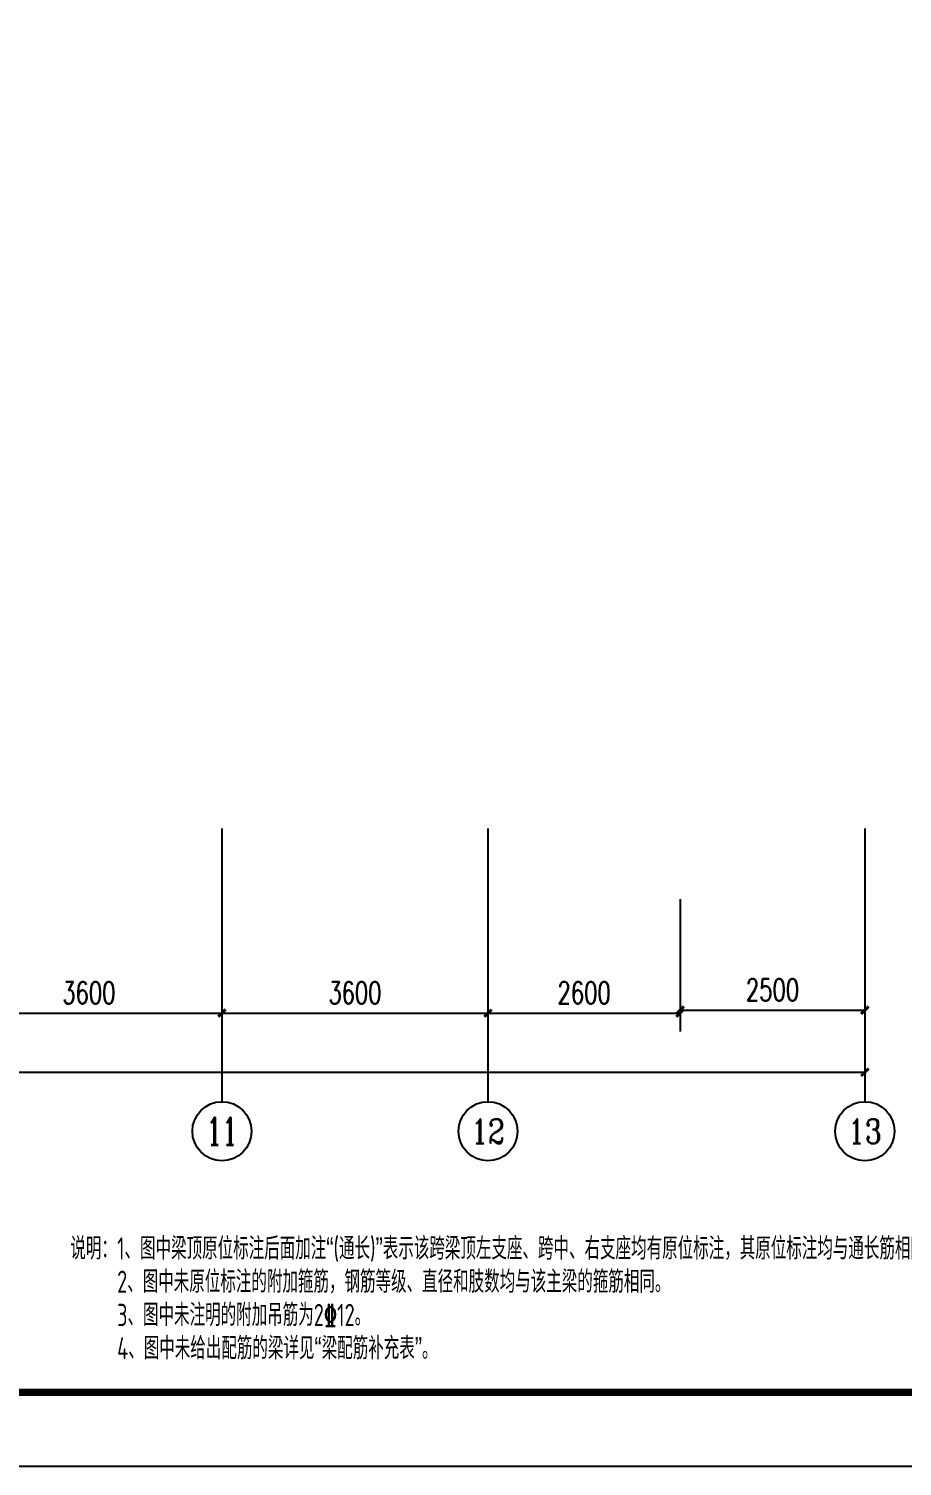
# Model space of a CAD drawing. Extents: x 1051052 to 1482120, y -981644 to -673261.
# Drawn here: x 1392001 to 1403822, y -981644 to -962191 of the extents above; entities that cross this region are included whole.
import ezdxf
from ezdxf.enums import TextEntityAlignment as Align

# ---------------------------------------------------------------- set-up
doc = ezdxf.new("R2010")
doc.units = 0
doc.header["$LTSCALE"] = 1000
doc.header["$MEASUREMENT"] = 0
for name, color, linetype in [('AXIS', 3, 'Continuous'), ('AXIS_TEXT', 7, 'Continuous'), ('TK', 142, 'Continuous'), ('填充', 8, 'Continuous')]:
    doc.layers.add(name, color=color, linetype=linetype)
doc.layers.add('TITLE', color=7, linetype='Continuous', lineweight=25)
doc.styles.add('_TCH_AXIS', font='COMPLEX', dxfattribs={"bigfont": 'GBCBIG'})
doc.styles.add('_TCH_DIM_T3', font='SIMPLEX', dxfattribs={"width": 0.705882, "bigfont": 'GBCBIG'})
doc.styles.add('COMPLEX', font='COMPLEX')
doc.styles.add('FromPkpm', font='Pkpmeng', dxfattribs={"width": 0.7, "bigfont": 'hztxt'})
doc.dimstyles.new('_TCH_ARCH&&100', dxfattribs={"dimtxt": 297.5, "dimasz": 100, "dimexe": 250, "dimexo": 300, "dimgap": 126.25, "dimtad": 1, "dimdec": 0, "dimzin": 0, "dimdsep": 46, "dimtxsty": '_TCH_DIM_T3', "dimblk": 'ARCHTICK', "dimcen": 0.09, "dimclrt": 7, "dimazin": 2, "dimtfac": 1, "dimtdec": 0, "dimtix": 1, "dimtmove": 2, "dimatfit": 3, "dimfxl": 0, "dimtolj": 1, "dimtzin": 0, "dimarcsym": 0})

# ---------------------------------------------------------------- blocks, each defined once
blk = doc.blocks.new('_ArchTick')
at = {"color": 0, "linetype": 'ByBlock', "const_width": 0.4}
blk.add_lwpolyline([(-0.5, -0.5), (0.5, 0.5)], dxfattribs=at)
blk = doc.blocks.new('*D284')
at = {"layer": 'AXIS', "color": 0, "lineweight": -2, "transparency": 16777216}
for p, q in [((1391016, -974012), (1391016, -975762)), ((1394616, -974012), (1394616, -975762)), ((1391016, -975512), (1394616, -975512))]:
    blk.add_line(p, q, dxfattribs=at)
at = {"layer": 'Defpoints', "color": 0, "transparency": 16777216}
for p in [(1391016, -973012), (1394616, -973012), (1394616, -975512)]:
    blk.add_point(p, dxfattribs=at)
at = {"layer": 'AXIS', "color": 0, "lineweight": -2, "transparency": 16777216, "xscale": 100, "yscale": 100, "zscale": 100, "rotation": 180}
blk.add_blockref('_ArchTick', (1391016, -975512), dxfattribs=at)
at = {"layer": 'AXIS', "color": 0, "lineweight": -2, "transparency": 16777216, "xscale": 100, "yscale": 100, "zscale": 100}
blk.add_blockref('_ArchTick', (1394616, -975512), dxfattribs=at)
at = {"layer": 'AXIS', "color": 7, "transparency": 16777216, "insert": (1392816, -975237), "char_height": 297.5, "attachment_point": 5, "style": '_TCH_DIM_T3'}
blk.add_mtext('\\A1;3600', dxfattribs=at)
blk = doc.blocks.new('*D285')
at = {"layer": 'AXIS', "color": 0, "lineweight": -2, "transparency": 16777216}
for p, q in [((1394616, -974012), (1394616, -975762)), ((1398216, -974012), (1398216, -975762)), ((1394616, -975512), (1398216, -975512))]:
    blk.add_line(p, q, dxfattribs=at)
at = {"layer": 'Defpoints', "color": 0, "transparency": 16777216}
for p in [(1394616, -973012), (1398216, -973012), (1398216, -975512)]:
    blk.add_point(p, dxfattribs=at)
at = {"layer": 'AXIS', "color": 0, "lineweight": -2, "transparency": 16777216, "xscale": 100, "yscale": 100, "zscale": 100, "rotation": 180}
blk.add_blockref('_ArchTick', (1394616, -975512), dxfattribs=at)
at = {"layer": 'AXIS', "color": 0, "lineweight": -2, "transparency": 16777216, "xscale": 100, "yscale": 100, "zscale": 100}
blk.add_blockref('_ArchTick', (1398216, -975512), dxfattribs=at)
at = {"layer": 'AXIS', "color": 7, "transparency": 16777216, "insert": (1396416, -975237), "char_height": 297.5, "attachment_point": 5, "style": '_TCH_DIM_T3'}
blk.add_mtext('\\A1;3600', dxfattribs=at)
blk = doc.blocks.new('*D286')
at = {"layer": 'AXIS', "color": 0, "lineweight": -2, "transparency": 16777216}
for p, q in [((1364416, -974812), (1364416, -976562)), ((1403316, -974812), (1403316, -976562)), ((1364416, -976312), (1403316, -976312))]:
    blk.add_line(p, q, dxfattribs=at)
at = {"layer": 'Defpoints', "color": 0, "transparency": 16777216}
for p in [(1364416, -973012), (1403316, -973012), (1403316, -976312)]:
    blk.add_point(p, dxfattribs=at)
at = {"layer": 'AXIS', "color": 0, "lineweight": -2, "transparency": 16777216, "xscale": 100, "yscale": 100, "zscale": 100, "rotation": 180}
blk.add_blockref('_ArchTick', (1364416, -976312), dxfattribs=at)
at = {"layer": 'AXIS', "color": 0, "lineweight": -2, "transparency": 16777216, "xscale": 100, "yscale": 100, "zscale": 100}
blk.add_blockref('_ArchTick', (1403316, -976312), dxfattribs=at)
at = {"layer": 'AXIS', "color": 7, "transparency": 16777216, "insert": (1383866, -976037), "char_height": 297.5, "attachment_point": 5, "style": '_TCH_DIM_T3'}
blk.add_mtext('\\A1;38900', dxfattribs=at)
blk = doc.blocks.new('_AXISO')
blk.add_circle((0, 0), 0.5)
at = {"layer": 'AXIS_TEXT', "style": 'COMPLEX', "width": 1.041667}
blk.add_attdef('A', text='', height=0.56, dxfattribs=at).set_placement((-0.25, -0.28), (0.25, -0.28), align=Align.FIT)
blk = doc.blocks.new('*D291')
at = {"layer": 'AXIS', "color": 0, "lineweight": -2, "transparency": 16777216}
for p, q in [((1398216, -974012), (1398216, -975762)), ((1400816, -974012), (1400816, -975762)), ((1398216, -975512), (1400816, -975512))]:
    blk.add_line(p, q, dxfattribs=at)
at = {"layer": 'Defpoints', "color": 0, "transparency": 16777216}
for p in [(1398216, -973012), (1400816, -973076), (1400816, -975512)]:
    blk.add_point(p, dxfattribs=at)
at = {"layer": 'AXIS', "color": 0, "lineweight": -2, "transparency": 16777216, "xscale": 100, "yscale": 100, "zscale": 100, "rotation": 180}
blk.add_blockref('_ArchTick', (1398216, -975512), dxfattribs=at)
at = {"layer": 'AXIS', "color": 0, "lineweight": -2, "transparency": 16777216, "xscale": 100, "yscale": 100, "zscale": 100}
blk.add_blockref('_ArchTick', (1400816, -975512), dxfattribs=at)
at = {"layer": 'AXIS', "color": 7, "transparency": 16777216, "insert": (1399516, -975237), "char_height": 297.5, "attachment_point": 5, "style": '_TCH_DIM_T3'}
blk.add_mtext('\\A1;2600', dxfattribs=at)
blk = doc.blocks.new('*D293')
at = {"layer": 'AXIS', "color": 0, "lineweight": -2, "transparency": 16777216}
for p, q in [((1400816, -973972), (1400816, -975722)), ((1403316, -973972), (1403316, -975722)), ((1400816, -975472), (1403316, -975472))]:
    blk.add_line(p, q, dxfattribs=at)
at = {"layer": 'Defpoints', "color": 0, "transparency": 16777216}
for p in [(1400816, -973076), (1403316, -973503), (1403316, -975472)]:
    blk.add_point(p, dxfattribs=at)
at = {"layer": 'AXIS', "color": 0, "lineweight": -2, "transparency": 16777216, "xscale": 100, "yscale": 100, "zscale": 100, "rotation": 180}
blk.add_blockref('_ArchTick', (1400816, -975472), dxfattribs=at)
at = {"layer": 'AXIS', "color": 0, "lineweight": -2, "transparency": 16777216, "xscale": 100, "yscale": 100, "zscale": 100}
blk.add_blockref('_ArchTick', (1403316, -975472), dxfattribs=at)
at = {"layer": 'AXIS', "color": 7, "transparency": 16777216, "insert": (1402066, -975197), "char_height": 297.5, "attachment_point": 5, "style": '_TCH_DIM_T3'}
blk.add_mtext('\\A1;2500', dxfattribs=at)
blk = doc.blocks.new('A2K')
at = {"layer": 'TK'}
blk.add_lwpolyline([(0, 0), (59400, 0), (59400, 42000), (0, 42000)], close=True, dxfattribs=at)
at = {"layer": 'TK', "const_width": 100}
blk.add_lwpolyline([(2500, 1000), (58400, 1000), (58400, 41000), (2500, 41000)], close=True, dxfattribs=at)

msp = doc.modelspace()

# ---------------------------------------------------------------- linework, layer by layer
at = {"layer": 'AXIS'}
for p, q in [((1394615.66, -973011.764), (1394615.66, -976710.424)), ((1398215.66, -973011.764), (1398215.66, -976710.424)), ((1403315.66, -973011.764), (1403315.66, -976710.424))]:
    msp.add_line(p, q, dxfattribs=at)

# ---------------------------------------------------------------- block references
ref = msp.add_blockref('_AXISO', (1394615.66, -977110.424), dxfattribs=dict(at, xscale=800, yscale=800, zscale=800))
ref.add_attrib('A', '11', dxfattribs={"layer": 'AXIS_TEXT', "height": 368.7626, "style": '_TCH_AXIS'}).set_placement((1394404.938, -977294.805), (1394826.381, -977294.805), align=Align.FIT)
ref = msp.add_blockref('_AXISO', (1398215.66, -977110.424), dxfattribs=dict(at, xscale=800, yscale=800, zscale=800))
ref.add_attrib('A', '12', dxfattribs={"layer": 'AXIS_TEXT', "height": 328.4455, "style": '_TCH_AXIS'}).set_placement((1397988.876, -977274.647), (1398442.444, -977274.647), align=Align.FIT)
ref = msp.add_blockref('_AXISO', (1403315.66, -977110.424), dxfattribs=dict(at, xscale=800, yscale=800, zscale=800))
ref.add_attrib('A', '13', dxfattribs={"layer": 'AXIS_TEXT', "height": 328.4455, "style": '_TCH_AXIS'}).set_placement((1403088.876, -977274.647), (1403542.444, -977274.647), align=Align.FIT)
at = {"layer": '填充'}
msp.add_blockref('A2K', (1357539.011, -981643.929), dxfattribs=at)

# ---------------------------------------------------------------- texts
at = {"layer": 'TITLE', "style": 'FromPkpm', "width": 0.7}
for s, p in [('说明：', (1392564.018, -978546.58)), ('1、图中梁顶原位标注后面加注“(通长)”表示该跨梁顶左支座、跨中、右支座均有原位标注，其原位标注均与通长筋相同。', (1393197.295, -978546.58)), ('2、图中未原位标注的附加箍筋，钢筋等级、直径和肢数均与该主梁的箍筋相同。', (1393197.295, -978996.58)), ('3、图中未注明的附加吊筋为2%%13212。', (1393197.295, -979446.58)), ('4、图中未给出配筋的梁详见“梁配筋补充表”。', (1393197.295, -979896.58))]:
    msp.add_text(s, height=300, dxfattribs=at).set_placement(p, align=Align.TOP_LEFT)

# ---------------------------------------------------------------- dimensions: what is measured, and where the dimension line sits
at = {"layer": 'AXIS'}
for p1, p2, distance, picture, middle in [((1364415.66, -973011.764), (1403315.66, -973011.764), -3300, '*D286', (1383865.66, -976036.764)), ((1391015.66, -973011.764), (1394615.66, -973011.764), -2500, '*D284', (1392815.66, -975236.764)), ((1394615.66, -973011.764), (1398215.66, -973011.764), -2500, '*D285', (1396415.66, -975236.764))]:
    dim = msp.add_aligned_dim(p1=p1, p2=p2, distance=distance, dimstyle='_TCH_ARCH&&100', dxfattribs=at)
    dim.commit()
    dim.dimension.update_dxf_attribs({"geometry": picture, "text_midpoint": middle})
for base, p1, p2, picture, middle in [((1400815.66, -975511.764), (1398215.66, -973011.764), (1400815.66, -973076.029), '*D291', (1399515.66, -975236.764)), ((1403315.66, -975471.725), (1400815.66, -973076.029), (1403315.66, -973503.201), '*D293', (1402065.66, -975196.725))]:
    dim = msp.add_linear_dim(base=base, p1=p1, p2=p2, angle=180, dimstyle='_TCH_ARCH&&100', dxfattribs=at)
    dim.commit()
    dim.dimension.update_dxf_attribs({"geometry": picture, "text_midpoint": middle})

doc.saveas('drawing.dxf')
